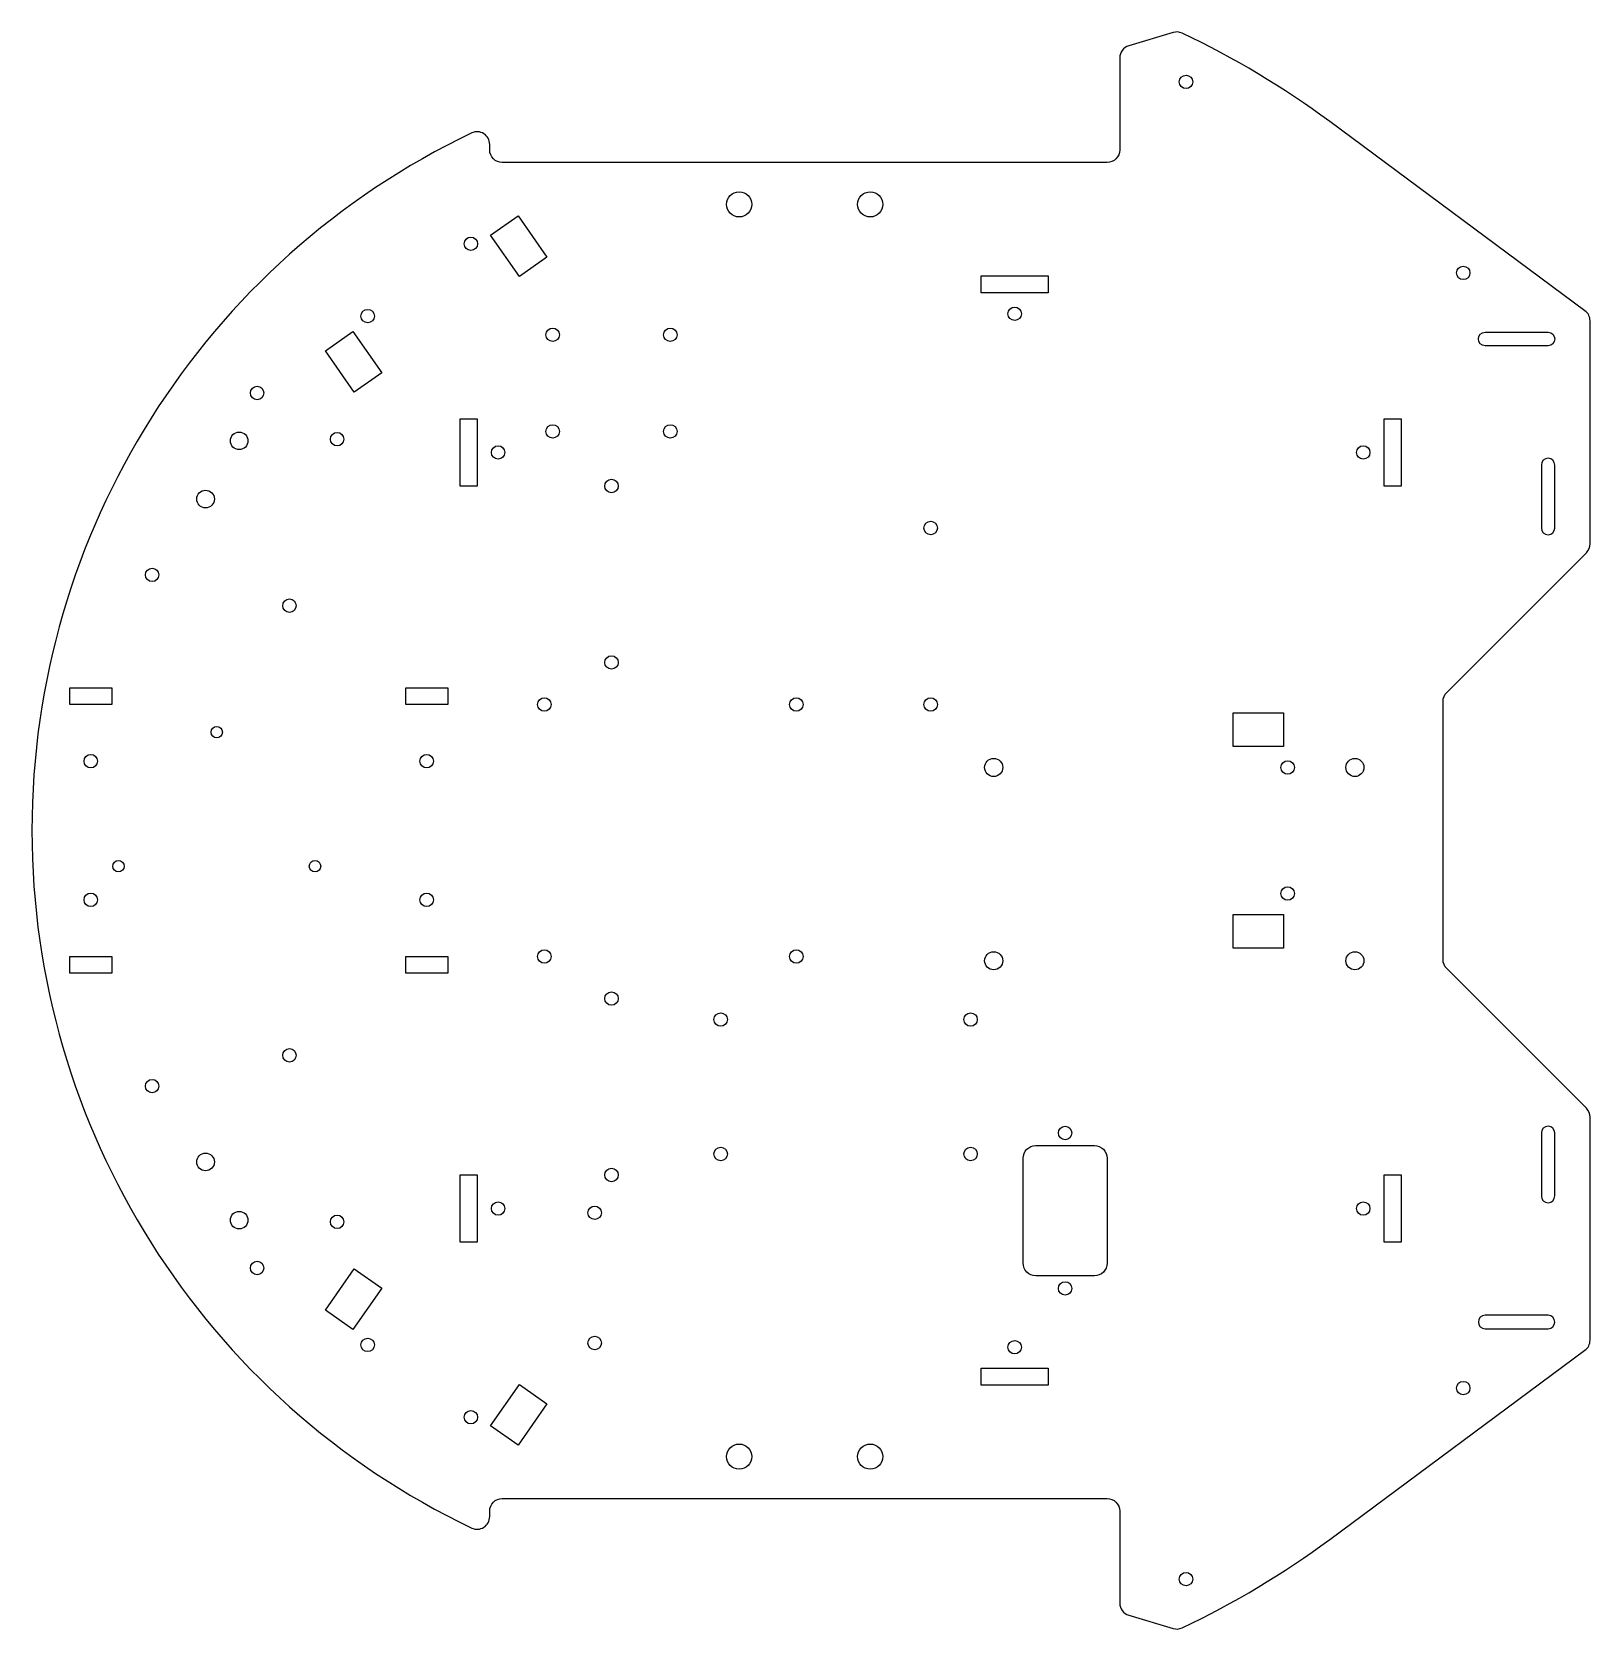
# Model space of a CAD drawing. Header units: millimetres. Extents: x -184 to 187, y -190 to 190.
import ezdxf

# ---------------------------------------------------------------- set-up
doc = ezdxf.new("R2010")
doc.units = ezdxf.units.MM
doc.layers.get('0').update_dxf_attribs({"linetype": 'CONTINUOUS'})

msp = doc.modelspace()

# ---------------------------------------------------------------- linework, layer by layer
for points in [[(187, 121.31, 0.237636), (185.79, 123.72), (125, 168.75, 0.04889), (89.86, 189.8, 0.185535), (87.71, 189.97), (77.14, 186.79, 0.331156), (75, 183.92), (75, 162, -0.414214), (72, 159), (-72, 159, -0.414214), (-75, 162), (-75, 163.33, 0.551615), (-79.29, 166.04, 0.630621), (-79.29, -166.04, 0.551615), (-75, -163.33), (-75, -162, -0.414214), (-72, -159), (72, -159, -0.414214), (75, -162), (75, -183.92, 0.331156), (77.14, -186.79), (87.71, -189.97, 0.185535), (89.86, -189.8, 0.04889), (125, -168.75), (185.79, -123.72, 0.237636), (187, -121.31), (187, -68.24, 0.198912), (186.12, -66.12), (152.88, -32.88, -0.198912), (152, -30.76), (152, 30.76, -0.198912), (152.88, 32.88), (186.12, 66.12, 0.198912), (187, 68.24)], [(177, 115.4), (162, 115.4, -1), (162, 118.6), (177, 118.6, -1)], [(178.6, 87, 1), (175.4, 87), (175.4, 72, 1), (178.6, 72)], [(178.6, -72, 1), (175.4, -72), (175.4, -87, 1), (178.6, -87)], [(52, -103), (52, -78, -0.414214), (55, -75), (69, -75, -0.414214), (72, -78), (72, -103, -0.414214), (69, -106), (55, -106, -0.414214)], [(162, -115.4, 1), (162, -118.6), (177, -118.6, 1), (177, -115.4)]]:
    msp.add_lwpolyline(points, format="xyb", close=True)
for points in [[(-67.93, 131.89), (-74.82, 141.72), (-68.26, 146.31), (-61.38, 136.48)], [(42, 128), (42, 132), (58, 132), (58, 128)], [(-100.7, 108.94), (-107.25, 104.36), (-114.13, 114.19), (-107.58, 118.77)], [(-82, 82), (-82, 98), (-78, 98), (-78, 82)], [(138, 82), (138, 98), (142, 98), (142, 82)], [(-165, 34), (-165, 30), (-175, 30), (-175, 34)], [(-85, 34), (-85, 30), (-95, 30), (-95, 34)], [(114, 28), (114, 20), (102, 20), (102, 28)], [(114, -28), (102, -28), (102, -20), (114, -20)], [(-165, -34), (-175, -34), (-175, -30), (-165, -30)], [(-85, -30), (-85, -34), (-95, -34), (-95, -30)], [(-82, -98), (-82, -82), (-78, -82), (-78, -98)], [(138, -98), (138, -82), (142, -82), (142, -98)], [(-100.7, -108.94), (-107.58, -118.77), (-114.13, -114.19), (-107.25, -104.36)], [(42, -132), (42, -128), (58, -128), (58, -132)], [(-67.93, -131.89), (-61.38, -136.48), (-68.26, -146.31), (-74.82, -141.72)]]:
    msp.add_lwpolyline(points, close=True)
for centre, radius in [((90.8, 178.2), 1.6), ((-15.6, 149.05), 3), ((15.6, 149.05), 3), ((-79.48, 139.67), 1.6), ((156.81, 132.73), 1.6), ((-104.06, 122.46), 1.6), ((50, 123), 1.6), ((-60, 118), 1.6), ((-32, 118), 1.6), ((-130.39, 104.15), 1.6), ((-60, 95), 1.6), ((-32, 95), 1.6), ((-134.66, 92.76), 2.1), ((-111.34, 93.15), 1.6), ((-73, 90), 1.6), ((133, 90), 1.6), ((-142.66, 78.9), 2.1), ((-46, 82), 1.6), ((30, 72), 1.6), ((-155.39, 60.85), 1.6), ((-122.68, 53.51), 1.6), ((-46, 40), 1.6), ((-62, 30), 1.6), ((-2, 30), 1.6), ((30, 30), 1.6), ((-140, 23.4), 1.35), ((-170, 16.5), 1.6), ((-90, 16.5), 1.6), ((45, 15), 2.15), ((115, 15), 1.6), ((131, 15), 2.15), ((-163.4, -8.5), 1.35), ((-116.6, -8.5), 1.35), ((-170, -16.5), 1.6), ((-90, -16.5), 1.6), ((115, -15), 1.6), ((-62, -30), 1.6), ((-2, -30), 1.6), ((45, -31), 2.15), ((131, -31), 2.15), ((-46, -40), 1.6), ((-20, -45), 1.6), ((39.5, -45), 1.6), ((-122.68, -53.51), 1.6), ((-155.39, -60.85), 1.6), ((62, -72), 1.6), ((-20, -77), 1.6), ((39.5, -77), 1.6), ((-142.66, -78.9), 2.1), ((-46, -82), 1.6), ((-134.66, -92.76), 2.1), ((-73, -90), 1.6), ((-50, -91), 1.6), ((133, -90), 1.6), ((-111.34, -93.15), 1.6), ((-130.39, -104.15), 1.6), ((62, -109), 1.6), ((-104.06, -122.46), 1.6), ((-50, -122), 1.6), ((50, -123), 1.6), ((156.81, -132.73), 1.6), ((-79.48, -139.67), 1.6), ((-15.6, -149.05), 3), ((15.6, -149.05), 3), ((90.8, -178.2), 1.6)]:
    msp.add_circle(centre, radius)

doc.saveas('drawing.dxf')
